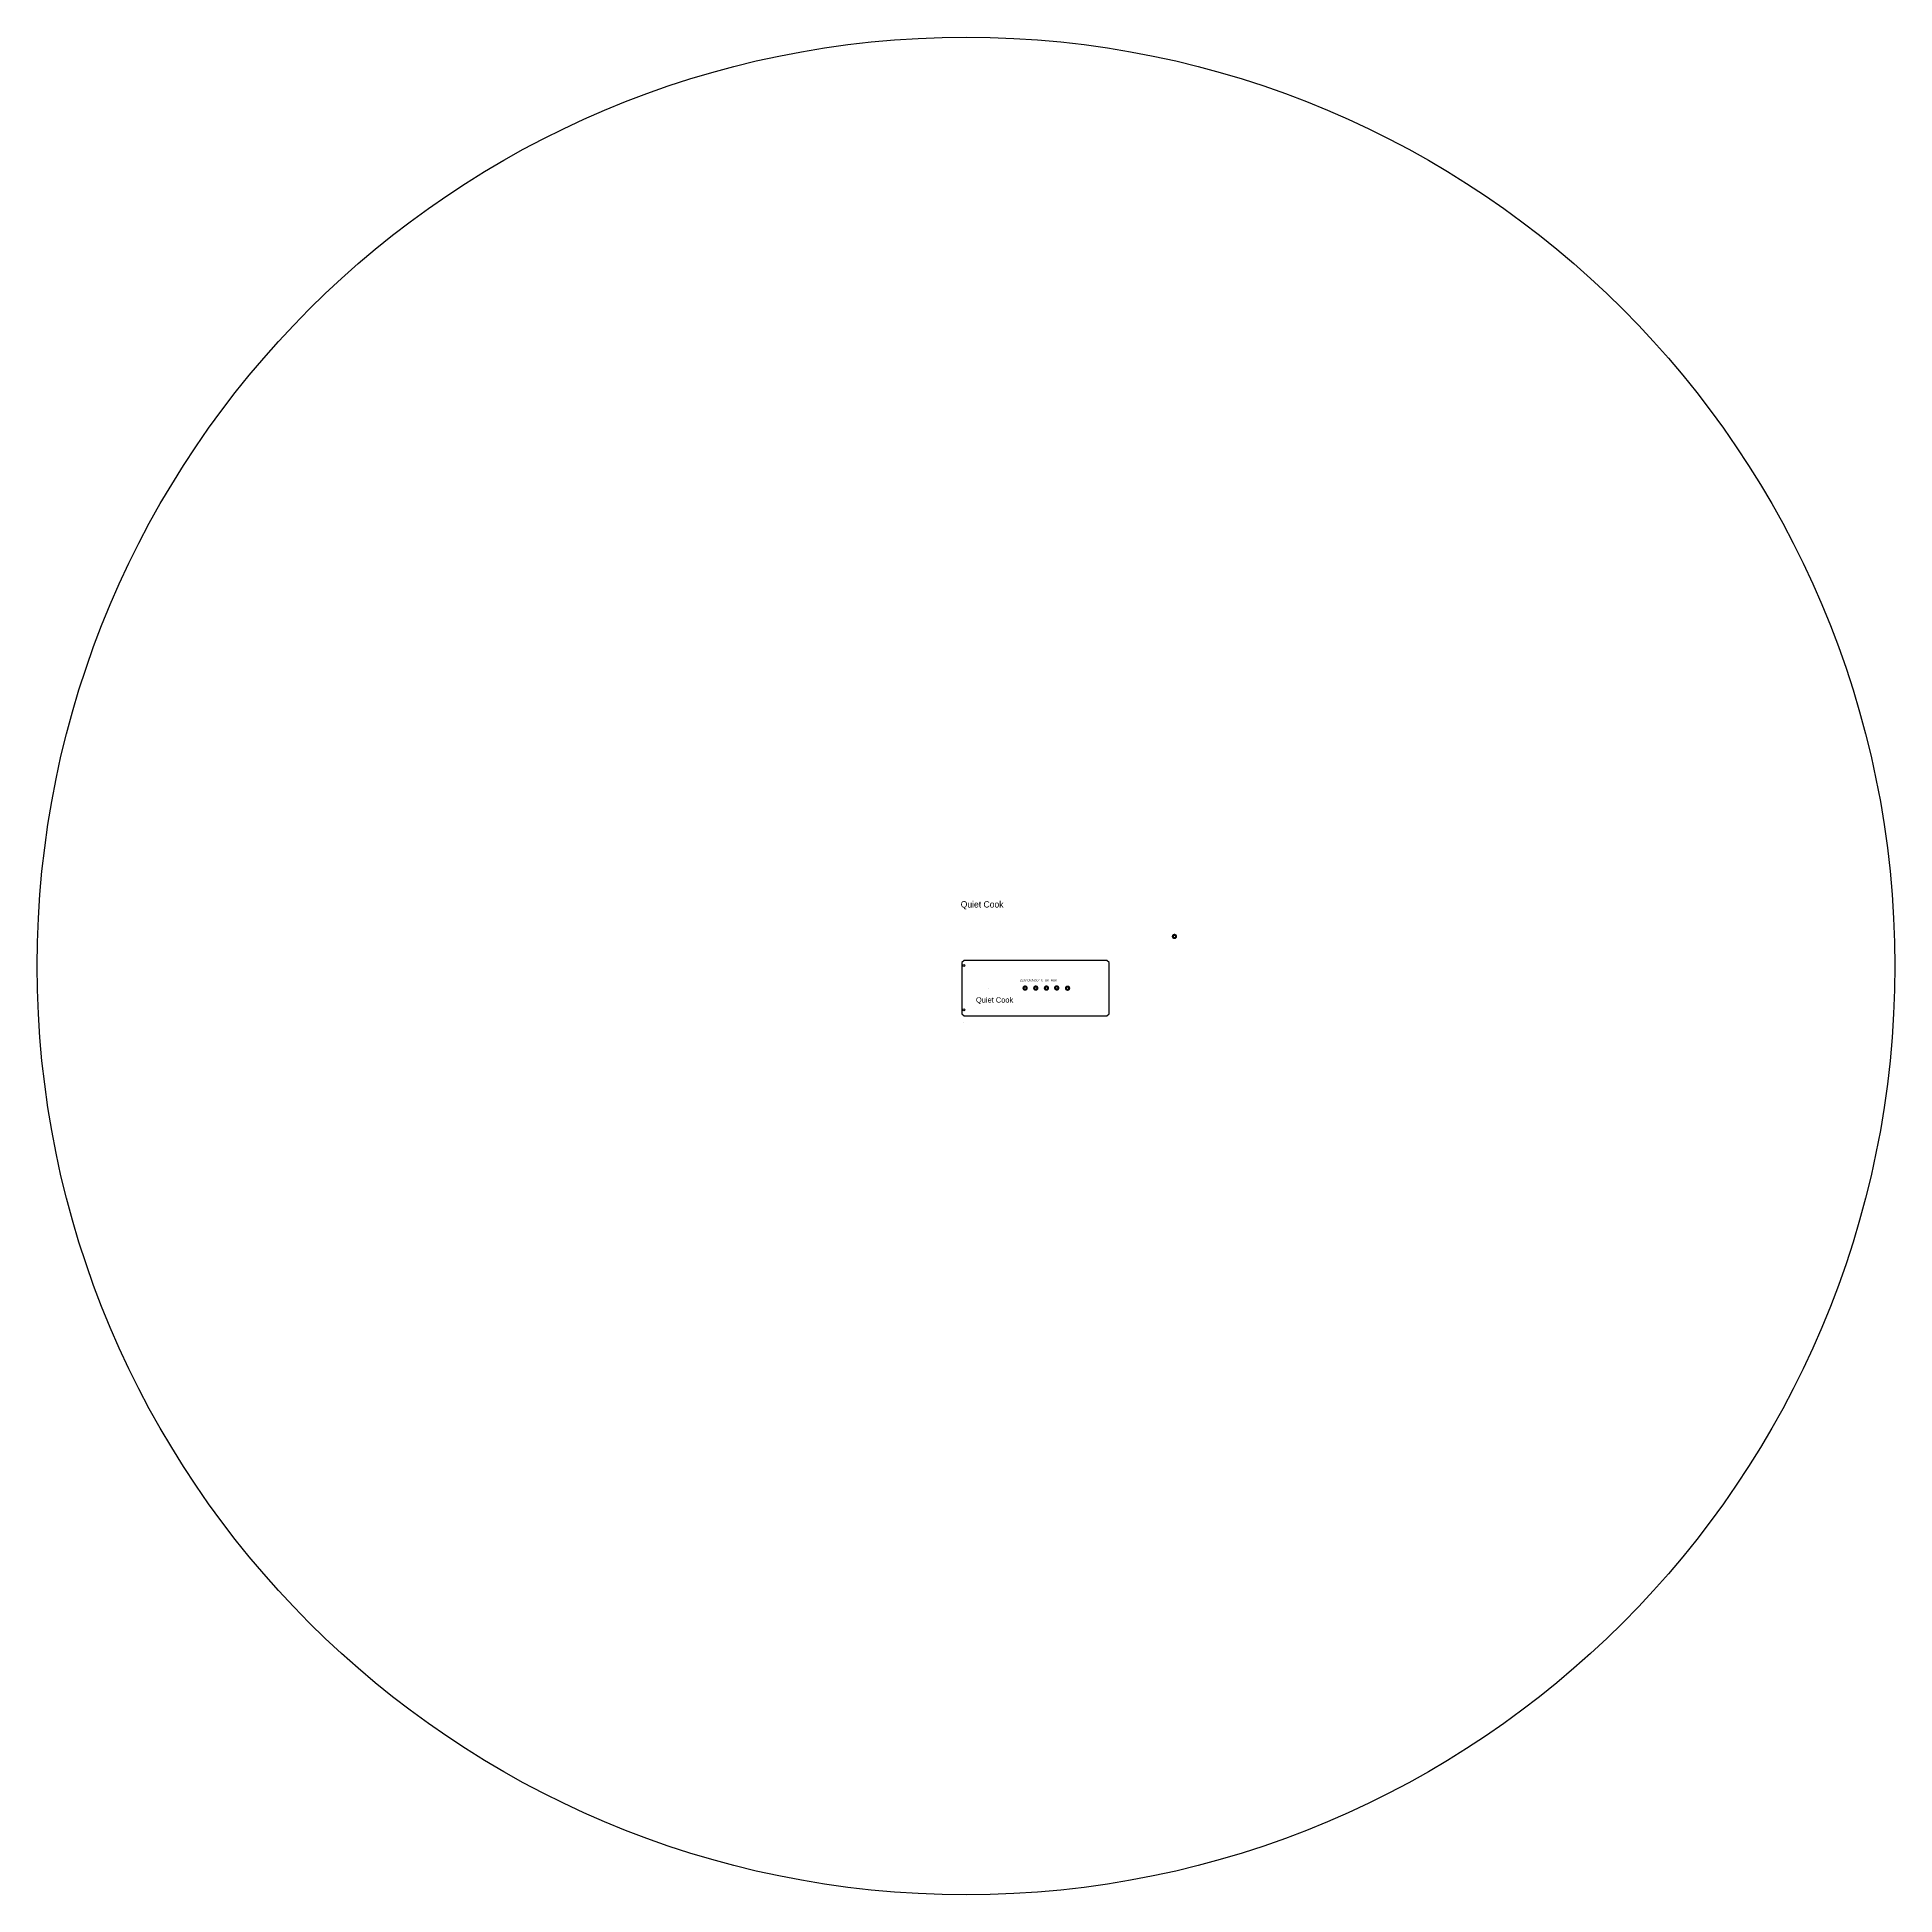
# Model space of a CAD drawing. Header units: inches. Extents: x -87 to 88, y -80 to 94.
import ezdxf

# ---------------------------------------------------------------- set-up
doc = ezdxf.new("R2010")
doc.units = ezdxf.units.IN
doc.header["$MEASUREMENT"] = 0

msp = doc.modelspace()

# ---------------------------------------------------------------- linework, layer by layer
for p, q in [((2.65, 4.84), (2.65, 4.84)), ((0.3, 1.61), (0.3, 1.61))]:
    msp.add_line(p, q)
at = {"const_width": 0.2}
for points in [[(19.89, 9.69, 1), (20.19, 9.69, 1)], [(9.87, 4.84, 1), (10.17, 4.84, 1)], [(9.87, 4.84, 1), (10.17, 4.84, 1)]]:
    msp.add_lwpolyline(points, format="xyb", close=True, dxfattribs=at)
msp.add_lwpolyline([(0.11, 7.25), (0.11, 2.45), (0.31, 2.25), (13.71, 2.25), (13.91, 2.45), (13.91, 7.25), (13.71, 7.45), (0.31, 7.45)], close=True)
at = {"color": 1, "const_width": 0.2}
for points in [[(5.89, 4.85, 1), (6.19, 4.85, 1)], [(9.87, 4.84, 1), (10.17, 4.84, 1)]]:
    msp.add_lwpolyline(points, format="xyb", close=True, dxfattribs=at)
at = {"color": 30}
for points, const_width in [([(6.89, 4.85, 1), (7.19, 4.85, 1)], 0.2), ([(9.82, 4.84, 1), (10.22, 4.84, 1)], 0.093)]:
    msp.add_lwpolyline(points, format="xyb", close=True, dxfattribs=dict(at, const_width=const_width))
at = {"color": 3, "const_width": 0.2}
for points in [[(7.89, 4.85, 1), (8.19, 4.85, 1)], [(8.85, 4.86, 1), (9.15, 4.86, 1)]]:
    msp.add_lwpolyline(points, format="xyb", close=True, dxfattribs=at)
for centre, radius in [((0.5, 6.92), 87.08), ((0.3, 6.96), 0.1), ((0.3, 2.81), 0.1)]:
    msp.add_circle(centre, radius)

# ---------------------------------------------------------------- texts
at = {"attachment_point": 1}
for s, insert, char_height, width in [('{\\fALIBI|b0|i0|c0|p34;\\C3;Quiet\\C256; \\C1;Cook}', (0, 13), 0.6, 8.0509), ('{\\C1;220V\\C256; \\C30;Dich\\C256; \\C3;DC/FC\\C256;  \\C3;OK\\C256;  \\C1;NOK}', (5.54, 5.68), 0.2, 4.9033)]:
    msp.add_mtext(s, dxfattribs=dict(at, insert=insert, char_height=char_height, width=width))
at = {"insert": (1.43, 3.99), "char_height": 0.5, "attachment_point": 1}
msp.add_mtext('{\\f@Arial Unicode MS|b0|i0|c0|p34;\\C3;Quiet\\c16777215; \\C1;Cook}', dxfattribs=at)

doc.saveas('drawing.dxf')
